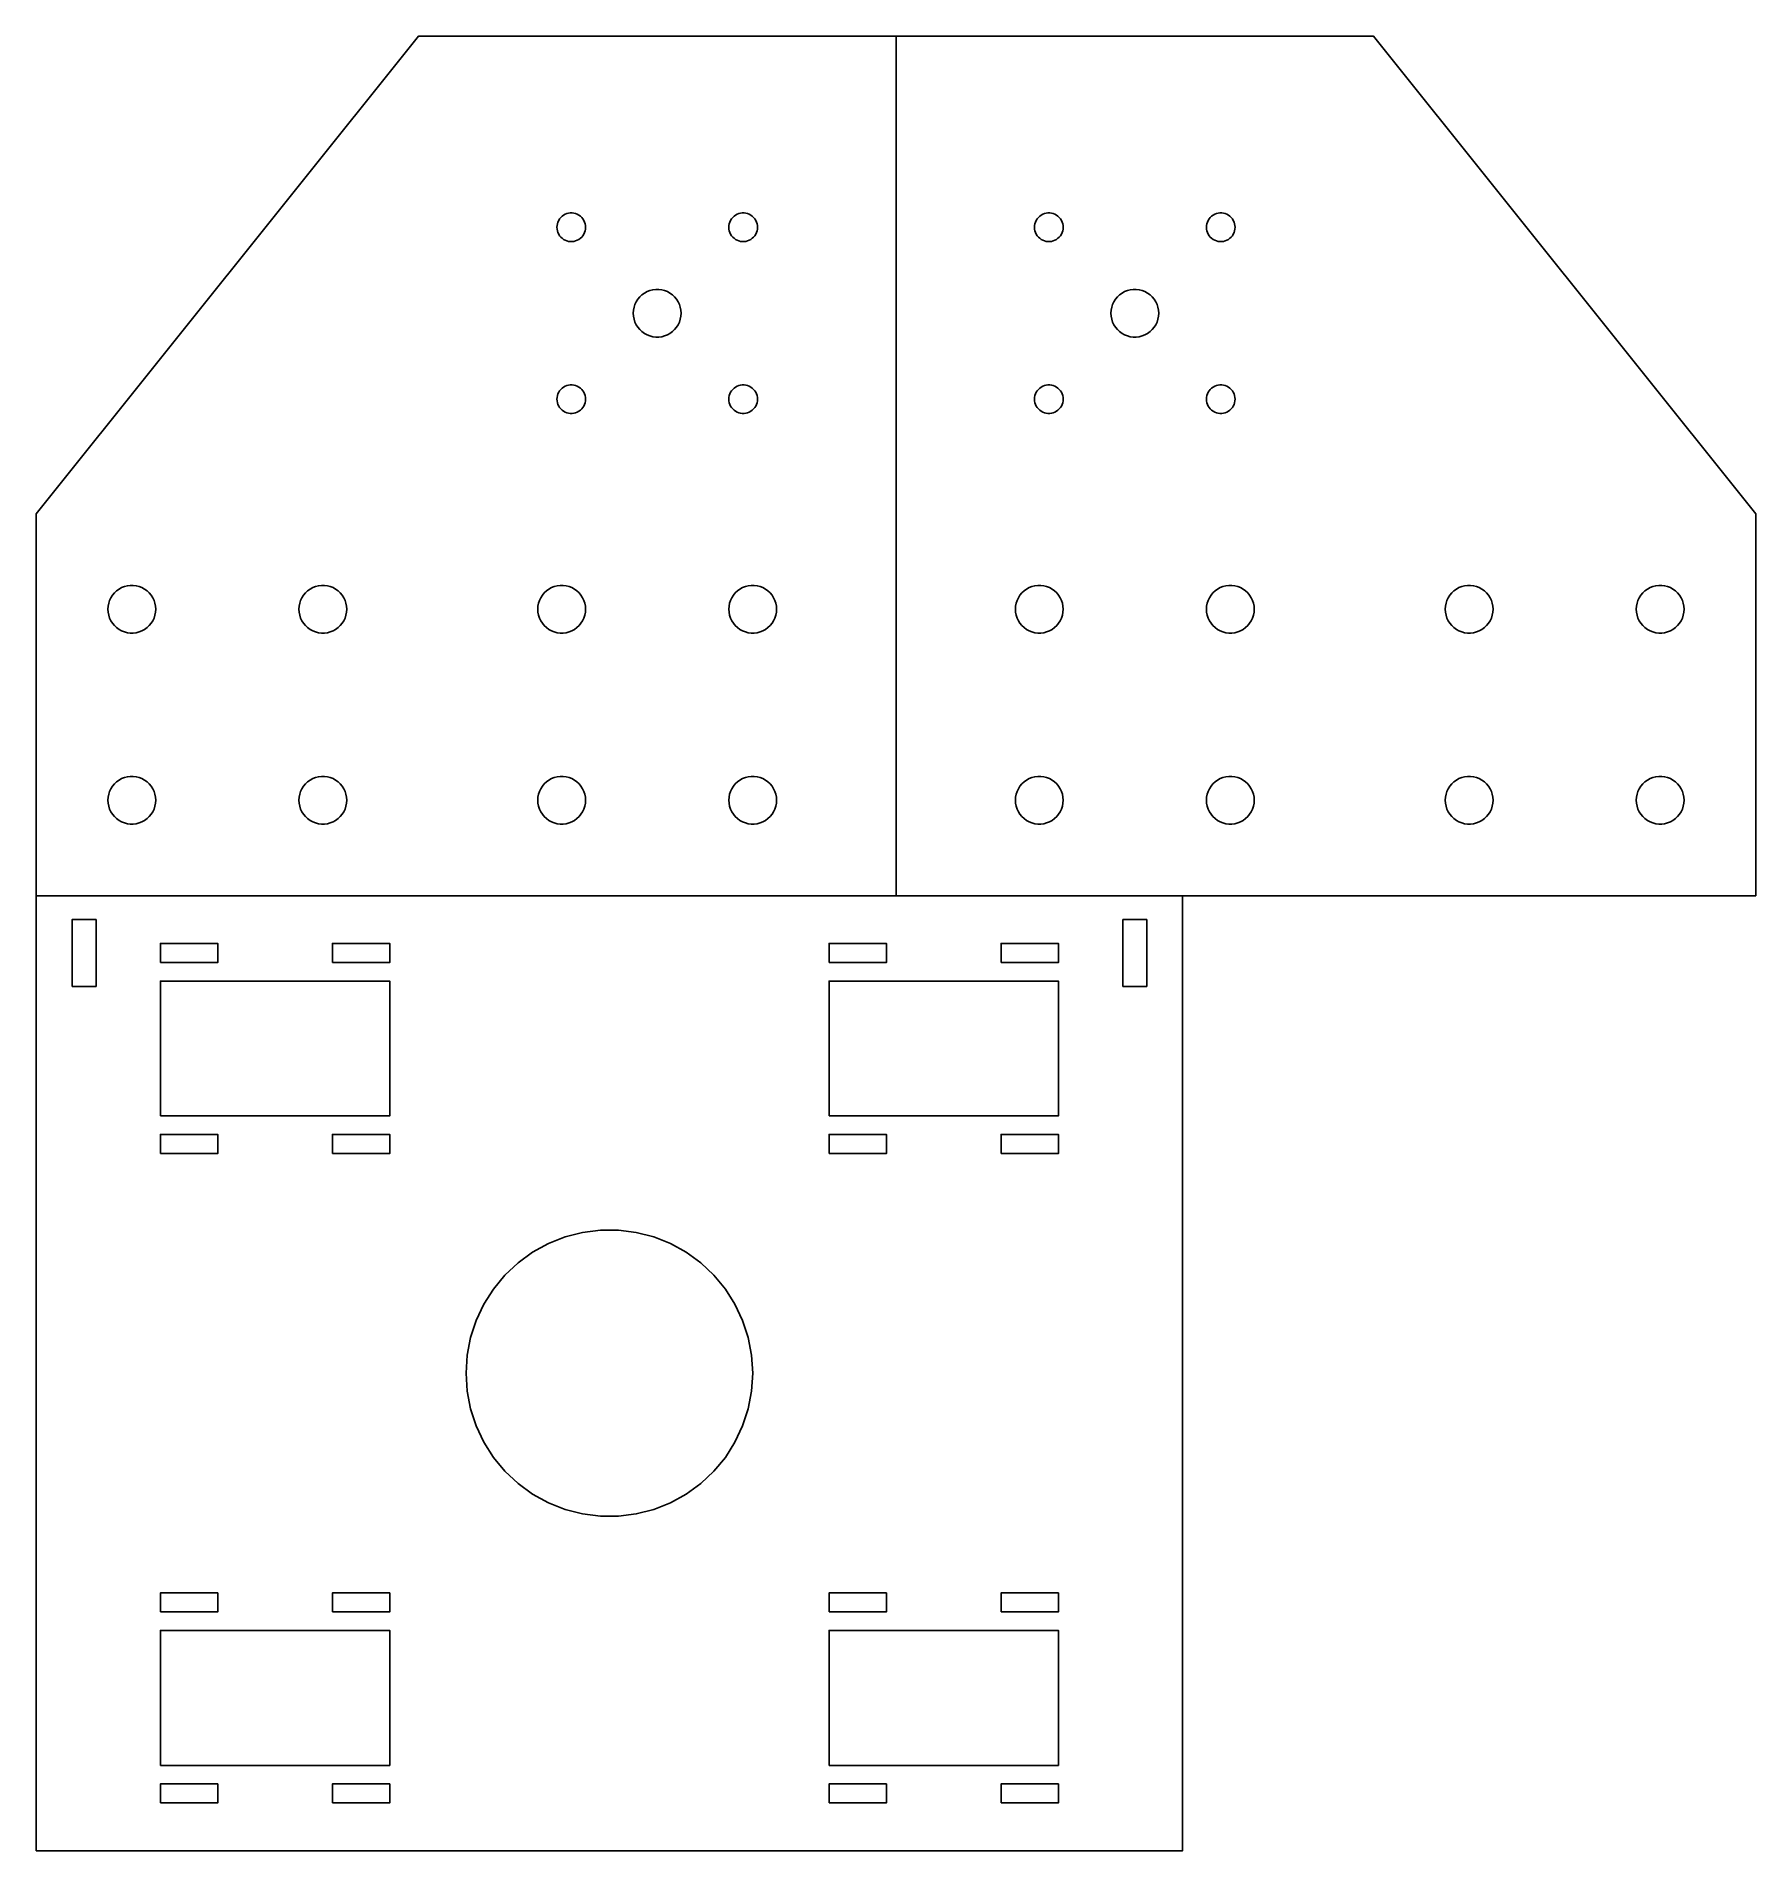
# Model space of a CAD drawing. Extents: x -368 to -188, y 105 to 295.
import ezdxf

# ---------------------------------------------------------------- set-up
doc = ezdxf.new("R2010")
doc.units = 0
doc.layers.add('Ebene_1', color=7, linetype='CONTINUOUS')

msp = doc.modelspace()

# ---------------------------------------------------------------- linework, layer by layer
at = {"layer": 'Ebene_1', "color": 7}
for points in [[(-367.631746, 244.968261), (-327.631744, 294.96826), (-277.631745, 294.96826)], [(-187.631745, 244.968261), (-227.631746, 294.96826), (-277.631745, 294.96826), (-277.631745, 204.968262), (-187.631745, 204.968262), (-187.631745, 244.968261)], [(-311.537545, 273.471162), (-311.350646, 273.494868), (-311.168246, 273.541661), (-310.993045, 273.61096), (-310.828047, 273.70176), (-310.675644, 273.812461), (-310.538247, 273.941459), (-310.418246, 274.086561), (-310.317244, 274.245661), (-310.237045, 274.416061), (-310.178845, 274.595261), (-310.143545, 274.780261), (-310.131748, 274.96826), (-310.143542, 275.15626), (-310.178845, 275.341262), (-310.237045, 275.520462), (-310.317244, 275.690862), (-310.418246, 275.849959), (-310.538247, 275.995061), (-310.675644, 276.124062), (-310.828047, 276.234761), (-310.993045, 276.325461), (-311.168246, 276.39486), (-311.350646, 276.441661), (-311.537545, 276.465254), (-311.725945, 276.46526), (-311.912844, 276.441666), (-312.095244, 276.39486), (-312.270445, 276.325461), (-312.435446, 276.234761), (-312.587846, 276.124062), (-312.725144, 275.995061), (-312.845244, 275.849959), (-312.946246, 275.690862), (-313.026445, 275.520462), (-313.084645, 275.341262), (-313.119945, 275.15626), (-313.131742, 274.96826), (-313.119948, 274.780261), (-313.084645, 274.595261), (-313.026445, 274.416061), (-312.946246, 274.245661), (-312.845244, 274.086561), (-312.725144, 273.941459), (-312.587846, 273.812461), (-312.435446, 273.70176), (-312.270445, 273.61096), (-312.095244, 273.541661), (-311.912844, 273.49486), (-311.725945, 273.471153), (-311.537545, 273.471162)], [(-293.537545, 273.471162), (-293.350645, 273.494868), (-293.168245, 273.541661), (-292.993045, 273.61096), (-292.828045, 273.70176), (-292.675645, 273.812461), (-292.538345, 273.941459), (-292.418245, 274.086561), (-292.317245, 274.245661), (-292.237045, 274.416061), (-292.178845, 274.595261), (-292.143545, 274.780261), (-292.131745, 274.96826), (-292.143545, 275.15626), (-292.178845, 275.341262), (-292.237045, 275.520462), (-292.317245, 275.690862), (-292.418245, 275.849959), (-292.538345, 275.995061), (-292.675645, 276.124062), (-292.828045, 276.234761), (-292.993045, 276.325461), (-293.168245, 276.39486), (-293.350645, 276.441661), (-293.537545, 276.465254), (-293.725945, 276.46526), (-293.912845, 276.441666), (-294.095245, 276.39486), (-294.270445, 276.325461), (-294.435445, 276.234761), (-294.587845, 276.124062), (-294.725245, 275.995061), (-294.845245, 275.849959), (-294.946245, 275.690862), (-295.026445, 275.520462), (-295.084645, 275.341262), (-295.119945, 275.15626), (-295.131745, 274.96826), (-295.119945, 274.780261), (-295.084645, 274.595261), (-295.026445, 274.416061), (-294.946245, 274.245661), (-294.845245, 274.086561), (-294.725245, 273.941459), (-294.587845, 273.812461), (-294.435445, 273.70176), (-294.270445, 273.61096), (-294.095245, 273.541661), (-293.912845, 273.49486), (-293.725945, 273.471153), (-293.537545, 273.471162)], [(-261.725945, 273.471162), (-261.912845, 273.494868), (-262.095245, 273.541661), (-262.270445, 273.61096), (-262.435445, 273.70176), (-262.587845, 273.812461), (-262.725145, 273.941459), (-262.845245, 274.086561), (-262.946245, 274.245661), (-263.026445, 274.416061), (-263.084645, 274.595261), (-263.119945, 274.780261), (-263.131745, 274.96826), (-263.119945, 275.15626), (-263.084645, 275.341262), (-263.026445, 275.520462), (-262.946245, 275.690862), (-262.845245, 275.849959), (-262.725145, 275.995061), (-262.587845, 276.124062), (-262.435445, 276.234761), (-262.270445, 276.325461), (-262.095245, 276.39486), (-261.912845, 276.441661), (-261.725945, 276.465254), (-261.537545, 276.46526), (-261.350645, 276.441666), (-261.168245, 276.39486), (-260.993045, 276.325461), (-260.828045, 276.234761), (-260.675645, 276.124062), (-260.538245, 275.995061), (-260.418245, 275.849959), (-260.317245, 275.690862), (-260.237045, 275.520462), (-260.178845, 275.341262), (-260.143545, 275.15626), (-260.131745, 274.96826), (-260.143545, 274.780261), (-260.178845, 274.595261), (-260.237045, 274.416061), (-260.317245, 274.245661), (-260.418245, 274.086561), (-260.538245, 273.941459), (-260.675645, 273.812461), (-260.828045, 273.70176), (-260.993045, 273.61096), (-261.168245, 273.541661), (-261.350645, 273.49486), (-261.537545, 273.471153), (-261.725945, 273.471162)], [(-243.725946, 273.471162), (-243.912844, 273.494868), (-244.095245, 273.541661), (-244.270445, 273.61096), (-244.435444, 273.70176), (-244.587847, 273.812461), (-244.725244, 273.941459), (-244.845245, 274.086561), (-244.946246, 274.245661), (-245.026445, 274.416061), (-245.084645, 274.595261), (-245.119946, 274.780261), (-245.131742, 274.96826), (-245.119948, 275.15626), (-245.084645, 275.341262), (-245.026445, 275.520462), (-244.946246, 275.690862), (-244.845245, 275.849959), (-244.725244, 275.995061), (-244.587847, 276.124062), (-244.435444, 276.234761), (-244.270445, 276.325461), (-244.095245, 276.39486), (-243.912844, 276.441661), (-243.725946, 276.465254), (-243.537545, 276.46526), (-243.350646, 276.441666), (-243.168246, 276.39486), (-242.993045, 276.325461), (-242.828044, 276.234761), (-242.675644, 276.124062), (-242.538346, 275.995061), (-242.418246, 275.849959), (-242.317245, 275.690862), (-242.237046, 275.520462), (-242.178846, 275.341262), (-242.143545, 275.15626), (-242.131748, 274.96826), (-242.143542, 274.780261), (-242.178846, 274.595261), (-242.237046, 274.416061), (-242.317245, 274.245661), (-242.418246, 274.086561), (-242.538346, 273.941459), (-242.675644, 273.812461), (-242.828044, 273.70176), (-242.993045, 273.61096), (-243.168246, 273.541661), (-243.350646, 273.49486), (-243.537545, 273.471153), (-243.725946, 273.471162)], [(-302.474745, 263.47316), (-302.163345, 263.512561), (-301.859245, 263.59066), (-301.567345, 263.70616), (-301.292145, 263.857459), (-301.038145, 264.041962), (-300.809345, 264.25686), (-300.609245, 264.498761), (-300.440945, 264.763861), (-300.307345, 265.04796), (-300.210345, 265.34656), (-300.151445, 265.654961), (-300.131746, 265.968261), (-300.151444, 266.281562), (-300.210345, 266.58996), (-300.307345, 266.88856), (-300.440945, 267.172661), (-300.609245, 267.437761), (-300.809345, 267.67966), (-301.038145, 267.894561), (-301.292145, 268.07906), (-301.567345, 268.23036), (-301.859245, 268.345859), (-302.163345, 268.423961), (-302.474745, 268.46336), (-302.788745, 268.46336), (-303.100145, 268.423961), (-303.404245, 268.345859), (-303.696145, 268.23036), (-303.971345, 268.07906), (-304.225345, 267.894561), (-304.454145, 267.67966), (-304.654245, 267.437761), (-304.822545, 267.172661), (-304.956145, 266.88856), (-305.053145, 266.58996), (-305.112045, 266.281562), (-305.131744, 265.968261), (-305.112046, 265.654961), (-305.053145, 265.34656), (-304.956145, 265.04796), (-304.822545, 264.763861), (-304.654245, 264.498761), (-304.454145, 264.25686), (-304.225345, 264.041962), (-303.971345, 263.857459), (-303.696145, 263.70616), (-303.404245, 263.59066), (-303.100145, 263.512561), (-302.788745, 263.47316), (-302.474745, 263.47316)], [(-252.788745, 263.47316), (-253.100145, 263.512561), (-253.404245, 263.59066), (-253.696145, 263.70616), (-253.971345, 263.857459), (-254.225345, 264.041962), (-254.454145, 264.25686), (-254.654245, 264.498761), (-254.822545, 264.763861), (-254.956145, 265.04796), (-255.053145, 265.34656), (-255.112045, 265.654961), (-255.131744, 265.968261), (-255.112046, 266.281562), (-255.053145, 266.58996), (-254.956145, 266.88856), (-254.822545, 267.172661), (-254.654245, 267.437761), (-254.454145, 267.67966), (-254.225345, 267.894561), (-253.971345, 268.07906), (-253.696145, 268.23036), (-253.404245, 268.345859), (-253.100145, 268.423961), (-252.788745, 268.46336), (-252.474745, 268.46336), (-252.163345, 268.423961), (-251.859245, 268.345859), (-251.567345, 268.23036), (-251.292145, 268.07906), (-251.038145, 267.894561), (-250.809345, 267.67966), (-250.609245, 267.437761), (-250.440945, 267.172661), (-250.307345, 266.88856), (-250.210345, 266.58996), (-250.151445, 266.281562), (-250.131746, 265.968261), (-250.151444, 265.654961), (-250.210345, 265.34656), (-250.307345, 265.04796), (-250.440945, 264.763861), (-250.609245, 264.498761), (-250.809345, 264.25686), (-251.038145, 264.041962), (-251.292145, 263.857459), (-251.567345, 263.70616), (-251.859245, 263.59066), (-252.163345, 263.512561), (-252.474745, 263.47316), (-252.788745, 263.47316)], [(-311.537545, 255.47126), (-311.350646, 255.494853), (-311.168246, 255.54166), (-310.993045, 255.611061), (-310.828047, 255.701759), (-310.675644, 255.812461), (-310.538247, 255.941462), (-310.418246, 256.086561), (-310.317244, 256.24566), (-310.237045, 256.416061), (-310.178845, 256.59526), (-310.143545, 256.78026), (-310.131748, 256.968259), (-310.143542, 257.156262), (-310.178845, 257.341261), (-310.237045, 257.520461), (-310.317244, 257.690861), (-310.418246, 257.849961), (-310.538247, 257.99506), (-310.675644, 258.124061), (-310.828047, 258.23476), (-310.993045, 258.325559), (-311.168246, 258.394862), (-311.350646, 258.44166), (-311.537545, 258.465366), (-311.725945, 258.465361), (-311.912844, 258.441654), (-312.095244, 258.394862), (-312.270445, 258.325559), (-312.435446, 258.23476), (-312.587846, 258.124061), (-312.725144, 257.99506), (-312.845244, 257.849961), (-312.946246, 257.690861), (-313.026445, 257.520461), (-313.084645, 257.341261), (-313.119945, 257.156262), (-313.131742, 256.968259), (-313.119948, 256.78026), (-313.084645, 256.59526), (-313.026445, 256.416061), (-312.946246, 256.24566), (-312.845244, 256.086561), (-312.725144, 255.941462), (-312.587846, 255.812461), (-312.435446, 255.701759), (-312.270445, 255.611061), (-312.095244, 255.54166), (-311.912844, 255.494859), (-311.725945, 255.471265), (-311.537545, 255.47126)], [(-293.537545, 255.47126), (-293.350645, 255.494853), (-293.168245, 255.54166), (-292.993045, 255.611061), (-292.828045, 255.701759), (-292.675645, 255.812461), (-292.538345, 255.941462), (-292.418245, 256.086561), (-292.317245, 256.24566), (-292.237045, 256.416061), (-292.178845, 256.59526), (-292.143545, 256.78026), (-292.131745, 256.968259), (-292.143545, 257.156262), (-292.178845, 257.341261), (-292.237045, 257.520461), (-292.317245, 257.690861), (-292.418245, 257.849961), (-292.538345, 257.99506), (-292.675645, 258.124061), (-292.828045, 258.23476), (-292.993045, 258.325559), (-293.168245, 258.394862), (-293.350645, 258.44166), (-293.537545, 258.465366), (-293.725945, 258.465361), (-293.912845, 258.441654), (-294.095245, 258.394862), (-294.270445, 258.325559), (-294.435445, 258.23476), (-294.587845, 258.124061), (-294.725245, 257.99506), (-294.845245, 257.849961), (-294.946245, 257.690861), (-295.026445, 257.520461), (-295.084645, 257.341261), (-295.119945, 257.156262), (-295.131745, 256.968259), (-295.119945, 256.78026), (-295.084645, 256.59526), (-295.026445, 256.416061), (-294.946245, 256.24566), (-294.845245, 256.086561), (-294.725245, 255.941462), (-294.587845, 255.812461), (-294.435445, 255.701759), (-294.270445, 255.611061), (-294.095245, 255.54166), (-293.912845, 255.494859), (-293.725945, 255.471265), (-293.537545, 255.47126)], [(-261.725945, 255.47126), (-261.912845, 255.494853), (-262.095245, 255.54166), (-262.270445, 255.611061), (-262.435445, 255.701759), (-262.587845, 255.812461), (-262.725145, 255.941462), (-262.845245, 256.086561), (-262.946245, 256.24566), (-263.026445, 256.416061), (-263.084645, 256.59526), (-263.119945, 256.78026), (-263.131745, 256.968259), (-263.119945, 257.156262), (-263.084645, 257.341261), (-263.026445, 257.520461), (-262.946245, 257.690861), (-262.845245, 257.849961), (-262.725145, 257.99506), (-262.587845, 258.124061), (-262.435445, 258.23476), (-262.270445, 258.325559), (-262.095245, 258.394862), (-261.912845, 258.44166), (-261.725945, 258.465366), (-261.537545, 258.465361), (-261.350645, 258.441654), (-261.168245, 258.394862), (-260.993045, 258.325559), (-260.828045, 258.23476), (-260.675645, 258.124061), (-260.538245, 257.99506), (-260.418245, 257.849961), (-260.317245, 257.690861), (-260.237045, 257.520461), (-260.178845, 257.341261), (-260.143545, 257.156262), (-260.131745, 256.968259), (-260.143545, 256.78026), (-260.178845, 256.59526), (-260.237045, 256.416061), (-260.317245, 256.24566), (-260.418245, 256.086561), (-260.538245, 255.941462), (-260.675645, 255.812461), (-260.828045, 255.701759), (-260.993045, 255.611061), (-261.168245, 255.54166), (-261.350645, 255.494859), (-261.537545, 255.471265), (-261.725945, 255.47126)], [(-243.725946, 255.47126), (-243.912844, 255.494853), (-244.095245, 255.54166), (-244.270445, 255.611061), (-244.435444, 255.701759), (-244.587847, 255.812461), (-244.725244, 255.941462), (-244.845245, 256.086561), (-244.946246, 256.24566), (-245.026445, 256.416061), (-245.084645, 256.59526), (-245.119946, 256.78026), (-245.131742, 256.968259), (-245.119948, 257.156262), (-245.084645, 257.341261), (-245.026445, 257.520461), (-244.946246, 257.690861), (-244.845245, 257.849961), (-244.725244, 257.99506), (-244.587847, 258.124061), (-244.435444, 258.23476), (-244.270445, 258.325559), (-244.095245, 258.394862), (-243.912844, 258.44166), (-243.725946, 258.465366), (-243.537545, 258.465361), (-243.350646, 258.441654), (-243.168246, 258.394862), (-242.993045, 258.325559), (-242.828044, 258.23476), (-242.675644, 258.124061), (-242.538346, 257.99506), (-242.418246, 257.849961), (-242.317245, 257.690861), (-242.237046, 257.520461), (-242.178846, 257.341261), (-242.143545, 257.156262), (-242.131748, 256.968259), (-242.143542, 256.78026), (-242.178846, 256.59526), (-242.237046, 256.416061), (-242.317245, 256.24566), (-242.418246, 256.086561), (-242.538346, 255.941462), (-242.675644, 255.812461), (-242.828044, 255.701759), (-242.993045, 255.611061), (-243.168246, 255.54166), (-243.350646, 255.494859), (-243.537545, 255.471265), (-243.725946, 255.47126)], [(-277.631745, 204.968262), (-367.631746, 204.968262), (-367.631746, 244.968261)], [(-357.474746, 232.47316), (-357.163246, 232.512561), (-356.859146, 232.590561), (-356.567246, 232.70616), (-356.292144, 232.857462), (-356.038144, 233.041962), (-355.809344, 233.25686), (-355.609144, 233.498761), (-355.440945, 233.763861), (-355.307344, 234.04796), (-355.210245, 234.346559), (-355.151444, 234.654961), (-355.131745, 234.968261), (-355.151444, 235.281562), (-355.210245, 235.58996), (-355.307344, 235.88856), (-355.440945, 236.172661), (-355.609144, 236.437761), (-355.809344, 236.679659), (-356.038144, 236.89456), (-356.292144, 237.07906), (-356.567246, 237.23036), (-356.859146, 237.345862), (-357.163246, 237.423961), (-357.474746, 237.46336), (-357.788746, 237.46336), (-358.100145, 237.423961), (-358.404245, 237.345862), (-358.696144, 237.23036), (-358.971345, 237.07906), (-359.225345, 236.89456), (-359.454145, 236.679659), (-359.654246, 236.437761), (-359.822544, 236.172661), (-359.956145, 235.88856), (-360.053145, 235.58996), (-360.112045, 235.281562), (-360.131744, 234.968261), (-360.112045, 234.654961), (-360.053145, 234.346559), (-359.956145, 234.04796), (-359.822544, 233.763861), (-359.654246, 233.498761), (-359.454145, 233.25686), (-359.225345, 233.041962), (-358.971345, 232.857462), (-358.696144, 232.70616), (-358.404245, 232.590561), (-358.100145, 232.512561), (-357.788746, 232.47316), (-357.474746, 232.47316)], [(-337.474746, 232.47316), (-337.163345, 232.512561), (-336.859245, 232.590561), (-336.567345, 232.70616), (-336.292145, 232.857462), (-336.038145, 233.041962), (-335.809344, 233.25686), (-335.609246, 233.498761), (-335.440946, 233.763861), (-335.307345, 234.04796), (-335.210345, 234.346559), (-335.151445, 234.654961), (-335.131746, 234.968261), (-335.151445, 235.281562), (-335.210345, 235.58996), (-335.307345, 235.88856), (-335.440946, 236.172661), (-335.609246, 236.437761), (-335.809344, 236.679659), (-336.038145, 236.89456), (-336.292145, 237.07906), (-336.567345, 237.23036), (-336.859245, 237.345862), (-337.163345, 237.423961), (-337.474746, 237.46336), (-337.788744, 237.46336), (-338.100244, 237.423961), (-338.404344, 237.345862), (-338.696246, 237.23036), (-338.971345, 237.07906), (-339.225345, 236.89456), (-339.454146, 236.679659), (-339.654346, 236.437761), (-339.822544, 236.172661), (-339.956146, 235.88856), (-340.053244, 235.58996), (-340.112045, 235.281562), (-340.131744, 234.968261), (-340.112045, 234.654961), (-340.053244, 234.346559), (-339.956146, 234.04796), (-339.822544, 233.763861), (-339.654346, 233.498761), (-339.454146, 233.25686), (-339.225345, 233.041962), (-338.971345, 232.857462), (-338.696246, 232.70616), (-338.404344, 232.590561), (-338.100244, 232.512561), (-337.788744, 232.47316), (-337.474746, 232.47316)], [(-312.474745, 232.47316), (-312.163246, 232.512561), (-311.859145, 232.590561), (-311.567246, 232.70616), (-311.292144, 232.857462), (-311.038144, 233.041962), (-310.809346, 233.25686), (-310.609147, 233.498761), (-310.440945, 233.763861), (-310.307347, 234.04796), (-310.210245, 234.346559), (-310.151444, 234.654961), (-310.131745, 234.968261), (-310.151444, 235.281562), (-310.210245, 235.58996), (-310.307347, 235.88856), (-310.440945, 236.172661), (-310.609147, 236.437761), (-310.809346, 236.679659), (-311.038144, 236.89456), (-311.292144, 237.07906), (-311.567246, 237.23036), (-311.859145, 237.345862), (-312.163246, 237.423961), (-312.474745, 237.46336), (-312.788746, 237.46336), (-313.100144, 237.423961), (-313.404244, 237.345862), (-313.696144, 237.23036), (-313.971345, 237.07906), (-314.225345, 236.89456), (-314.454145, 236.679659), (-314.654246, 236.437761), (-314.822544, 236.172661), (-314.956145, 235.88856), (-315.053145, 235.58996), (-315.112044, 235.281562), (-315.131744, 234.968261), (-315.112047, 234.654961), (-315.053145, 234.346559), (-314.956145, 234.04796), (-314.822544, 233.763861), (-314.654246, 233.498761), (-314.454145, 233.25686), (-314.225345, 233.041962), (-313.971345, 232.857462), (-313.696144, 232.70616), (-313.404244, 232.590561), (-313.100144, 232.512561), (-312.788746, 232.47316), (-312.474745, 232.47316)], [(-292.474745, 232.47316), (-292.163345, 232.512561), (-291.859245, 232.590561), (-291.567345, 232.70616), (-291.292145, 232.857462), (-291.038145, 233.041962), (-290.809345, 233.25686), (-290.609245, 233.498761), (-290.440945, 233.763861), (-290.307345, 234.04796), (-290.210345, 234.346559), (-290.151445, 234.654961), (-290.131746, 234.968261), (-290.151444, 235.281562), (-290.210345, 235.58996), (-290.307345, 235.88856), (-290.440945, 236.172661), (-290.609245, 236.437761), (-290.809345, 236.679659), (-291.038145, 236.89456), (-291.292145, 237.07906), (-291.567345, 237.23036), (-291.859245, 237.345862), (-292.163345, 237.423961), (-292.474745, 237.46336), (-292.788745, 237.46336), (-293.100245, 237.423961), (-293.404345, 237.345862), (-293.696245, 237.23036), (-293.971345, 237.07906), (-294.225345, 236.89456), (-294.454145, 236.679659), (-294.654345, 236.437761), (-294.822545, 236.172661), (-294.956145, 235.88856), (-295.053245, 235.58996), (-295.112045, 235.281562), (-295.131744, 234.968261), (-295.112046, 234.654961), (-295.053245, 234.346559), (-294.956145, 234.04796), (-294.822545, 233.763861), (-294.654345, 233.498761), (-294.454145, 233.25686), (-294.225345, 233.041962), (-293.971345, 232.857462), (-293.696245, 232.70616), (-293.404345, 232.590561), (-293.100245, 232.512561), (-292.788745, 232.47316), (-292.474745, 232.47316)], [(-262.788745, 232.47316), (-263.100145, 232.512561), (-263.404245, 232.590561), (-263.696145, 232.70616), (-263.971345, 232.857462), (-264.225345, 233.041962), (-264.454145, 233.25686), (-264.654245, 233.498761), (-264.822545, 233.763861), (-264.956145, 234.04796), (-265.053145, 234.346559), (-265.112045, 234.654961), (-265.131744, 234.968261), (-265.112046, 235.281562), (-265.053145, 235.58996), (-264.956145, 235.88856), (-264.822545, 236.172661), (-264.654245, 236.437761), (-264.454145, 236.679659), (-264.225345, 236.89456), (-263.971345, 237.07906), (-263.696145, 237.23036), (-263.404245, 237.345862), (-263.100145, 237.423961), (-262.788745, 237.46336), (-262.474745, 237.46336), (-262.163245, 237.423961), (-261.859145, 237.345862), (-261.567245, 237.23036), (-261.292145, 237.07906), (-261.038145, 236.89456), (-260.809345, 236.679659), (-260.609145, 236.437761), (-260.440945, 236.172661), (-260.307345, 235.88856), (-260.210245, 235.58996), (-260.151445, 235.281562), (-260.131746, 234.968261), (-260.151444, 234.654961), (-260.210245, 234.346559), (-260.307345, 234.04796), (-260.440945, 233.763861), (-260.609145, 233.498761), (-260.809345, 233.25686), (-261.038145, 233.041962), (-261.292145, 232.857462), (-261.567245, 232.70616), (-261.859145, 232.590561), (-262.163245, 232.512561), (-262.474745, 232.47316), (-262.788745, 232.47316)], [(-242.788745, 232.47316), (-243.100245, 232.512561), (-243.404345, 232.590561), (-243.696244, 232.70616), (-243.971346, 232.857462), (-244.225346, 233.041962), (-244.454144, 233.25686), (-244.654344, 233.498761), (-244.822545, 233.763861), (-244.956144, 234.04796), (-245.053245, 234.346559), (-245.112046, 234.654961), (-245.131745, 234.968261), (-245.112046, 235.281562), (-245.053245, 235.58996), (-244.956144, 235.88856), (-244.822545, 236.172661), (-244.654344, 236.437761), (-244.454144, 236.679659), (-244.225346, 236.89456), (-243.971346, 237.07906), (-243.696244, 237.23036), (-243.404345, 237.345862), (-243.100245, 237.423961), (-242.788745, 237.46336), (-242.474744, 237.46336), (-242.163346, 237.423961), (-241.859246, 237.345862), (-241.567346, 237.23036), (-241.292146, 237.07906), (-241.038146, 236.89456), (-240.809345, 236.679659), (-240.609244, 236.437761), (-240.440947, 236.172661), (-240.307345, 235.88856), (-240.210346, 235.58996), (-240.151446, 235.281562), (-240.131747, 234.968261), (-240.151443, 234.654961), (-240.210346, 234.346559), (-240.307345, 234.04796), (-240.440947, 233.763861), (-240.609244, 233.498761), (-240.809345, 233.25686), (-241.038146, 233.041962), (-241.292146, 232.857462), (-241.567346, 232.70616), (-241.859246, 232.590561), (-242.163346, 232.512561), (-242.474744, 232.47316), (-242.788745, 232.47316)], [(-217.788744, 232.47316), (-218.100145, 232.512561), (-218.404245, 232.590561), (-218.696145, 232.70616), (-218.971345, 232.857462), (-219.225345, 233.041962), (-219.454146, 233.25686), (-219.654244, 233.498761), (-219.822545, 233.763861), (-219.956146, 234.04796), (-220.053146, 234.346559), (-220.112045, 234.654961), (-220.131744, 234.968261), (-220.112045, 235.281562), (-220.053146, 235.58996), (-219.956146, 235.88856), (-219.822545, 236.172661), (-219.654244, 236.437761), (-219.454146, 236.679659), (-219.225345, 236.89456), (-218.971345, 237.07906), (-218.696145, 237.23036), (-218.404245, 237.345862), (-218.100145, 237.423961), (-217.788744, 237.46336), (-217.474746, 237.46336), (-217.163246, 237.423961), (-216.859146, 237.345862), (-216.567244, 237.23036), (-216.292145, 237.07906), (-216.038145, 236.89456), (-215.809345, 236.679659), (-215.609145, 236.437761), (-215.440946, 236.172661), (-215.307345, 235.88856), (-215.210246, 235.58996), (-215.151445, 235.281562), (-215.131746, 234.968261), (-215.151445, 234.654961), (-215.210246, 234.346559), (-215.307345, 234.04796), (-215.440946, 233.763861), (-215.609145, 233.498761), (-215.809345, 233.25686), (-216.038145, 233.041962), (-216.292145, 232.857462), (-216.567244, 232.70616), (-216.859146, 232.590561), (-217.163246, 232.512561), (-217.474746, 232.47316), (-217.788744, 232.47316)], [(-197.788744, 232.47316), (-198.100244, 232.512561), (-198.404345, 232.590561), (-198.696244, 232.70616), (-198.971346, 232.857462), (-199.225346, 233.041962), (-199.454146, 233.25686), (-199.654346, 233.498761), (-199.822545, 233.763861), (-199.956146, 234.04796), (-200.053245, 234.346559), (-200.112046, 234.654961), (-200.131745, 234.968261), (-200.112046, 235.281562), (-200.053245, 235.58996), (-199.956146, 235.88856), (-199.822545, 236.172661), (-199.654346, 236.437761), (-199.454146, 236.679659), (-199.225346, 236.89456), (-198.971346, 237.07906), (-198.696244, 237.23036), (-198.404345, 237.345862), (-198.100244, 237.423961), (-197.788744, 237.46336), (-197.474744, 237.46336), (-197.163346, 237.423961), (-196.859246, 237.345862), (-196.567346, 237.23036), (-196.292145, 237.07906), (-196.038145, 236.89456), (-195.809345, 236.679659), (-195.609244, 236.437761), (-195.440946, 236.172661), (-195.307345, 235.88856), (-195.210345, 235.58996), (-195.151446, 235.281562), (-195.131746, 234.968261), (-195.151446, 234.654961), (-195.210345, 234.346559), (-195.307345, 234.04796), (-195.440946, 233.763861), (-195.609244, 233.498761), (-195.809345, 233.25686), (-196.038145, 233.041962), (-196.292145, 232.857462), (-196.567346, 232.70616), (-196.859246, 232.590561), (-197.163346, 232.512561), (-197.474744, 232.47316), (-197.788744, 232.47316)], [(-357.474746, 212.4732), (-357.163246, 212.51257), (-356.859146, 212.590633), (-356.567246, 212.706203), (-356.292144, 212.857445), (-356.038144, 213.041991), (-355.809344, 213.256903), (-355.609144, 213.498824), (-355.440945, 213.763887), (-355.307344, 214.047972), (-355.210245, 214.346535), (-355.151444, 214.654947), (-355.131745, 214.96827), (-355.151444, 215.281565), (-355.210245, 215.589949), (-355.307344, 215.888569), (-355.440945, 216.172653), (-355.609144, 216.437773), (-355.809344, 216.679666), (-356.038144, 216.89455), (-356.292144, 217.079067), (-356.567246, 217.230366), (-356.859146, 217.345964), (-357.163246, 217.42397), (-357.474746, 217.463369), (-357.788746, 217.463369), (-358.100145, 217.42397), (-358.404245, 217.345964), (-358.696144, 217.230366), (-358.971345, 217.079067), (-359.225345, 216.89455), (-359.454145, 216.679666), (-359.654246, 216.437773), (-359.822544, 216.172653), (-359.956145, 215.888569), (-360.053145, 215.589949), (-360.112045, 215.281565), (-360.131744, 214.96827), (-360.112045, 214.654947), (-360.053145, 214.346535), (-359.956145, 214.047972), (-359.822544, 213.763887), (-359.654246, 213.498824), (-359.454145, 213.256903), (-359.225345, 213.041991), (-358.971345, 212.857445), (-358.696144, 212.706203), (-358.404245, 212.590633), (-358.100145, 212.51257), (-357.788746, 212.4732), (-357.474746, 212.4732)], [(-337.474746, 212.4732), (-337.163345, 212.51257), (-336.859245, 212.590633), (-336.567345, 212.706203), (-336.292145, 212.857445), (-336.038145, 213.041991), (-335.809344, 213.256903), (-335.609246, 213.498824), (-335.440946, 213.763887), (-335.307345, 214.047972), (-335.210345, 214.346535), (-335.151445, 214.654947), (-335.131746, 214.96827), (-335.151445, 215.281565), (-335.210345, 215.589949), (-335.307345, 215.888569), (-335.440946, 216.172653), (-335.609246, 216.437773), (-335.809344, 216.679666), (-336.038145, 216.89455), (-336.292145, 217.079067), (-336.567345, 217.230366), (-336.859245, 217.345964), (-337.163345, 217.42397), (-337.474746, 217.463369), (-337.788744, 217.463369), (-338.100244, 217.42397), (-338.404344, 217.345964), (-338.696246, 217.230366), (-338.971345, 217.079067), (-339.225345, 216.89455), (-339.454146, 216.679666), (-339.654346, 216.437773), (-339.822544, 216.172653), (-339.956146, 215.888569), (-340.053244, 215.589949), (-340.112045, 215.281565), (-340.131744, 214.96827), (-340.112045, 214.654947), (-340.053244, 214.346535), (-339.956146, 214.047972), (-339.822544, 213.763887), (-339.654346, 213.498824), (-339.454146, 213.256903), (-339.225345, 213.041991), (-338.971345, 212.857445), (-338.696246, 212.706203), (-338.404344, 212.590633), (-338.100244, 212.51257), (-337.788744, 212.4732), (-337.474746, 212.4732)], [(-312.474745, 212.4732), (-312.163246, 212.51257), (-311.859145, 212.590633), (-311.567246, 212.706203), (-311.292144, 212.857445), (-311.038144, 213.041991), (-310.809346, 213.256903), (-310.609147, 213.498824), (-310.440945, 213.763887), (-310.307347, 214.047972), (-310.210245, 214.346535), (-310.151444, 214.654947), (-310.131745, 214.96827), (-310.151444, 215.281565), (-310.210245, 215.589949), (-310.307347, 215.888569), (-310.440945, 216.172653), (-310.609147, 216.437773), (-310.809346, 216.679666), (-311.038144, 216.89455), (-311.292144, 217.079067), (-311.567246, 217.230366), (-311.859145, 217.345964), (-312.163246, 217.42397), (-312.474745, 217.463369), (-312.788746, 217.463369), (-313.100144, 217.42397), (-313.404244, 217.345964), (-313.696144, 217.230366), (-313.971345, 217.079067), (-314.225345, 216.89455), (-314.454145, 216.679666), (-314.654246, 216.437773), (-314.822544, 216.172653), (-314.956145, 215.888569), (-315.053145, 215.589949), (-315.112044, 215.281565), (-315.131744, 214.96827), (-315.112047, 214.654947), (-315.053145, 214.346535), (-314.956145, 214.047972), (-314.822544, 213.763887), (-314.654246, 213.498824), (-314.454145, 213.256903), (-314.225345, 213.041991), (-313.971345, 212.857445), (-313.696144, 212.706203), (-313.404244, 212.590633), (-313.100144, 212.51257), (-312.788746, 212.4732), (-312.474745, 212.4732)], [(-292.474745, 212.4732), (-292.163345, 212.51257), (-291.859245, 212.590633), (-291.567345, 212.706203), (-291.292145, 212.857445), (-291.038145, 213.041991), (-290.809345, 213.256903), (-290.609245, 213.498824), (-290.440945, 213.763887), (-290.307345, 214.047972), (-290.210345, 214.346535), (-290.151445, 214.654947), (-290.131746, 214.96827), (-290.151444, 215.281565), (-290.210345, 215.589949), (-290.307345, 215.888569), (-290.440945, 216.172653), (-290.609245, 216.437773), (-290.809345, 216.679666), (-291.038145, 216.89455), (-291.292145, 217.079067), (-291.567345, 217.230366), (-291.859245, 217.345964), (-292.163345, 217.42397), (-292.474745, 217.463369), (-292.788745, 217.463369), (-293.100245, 217.42397), (-293.404345, 217.345964), (-293.696245, 217.230366), (-293.971345, 217.079067), (-294.225345, 216.89455), (-294.454145, 216.679666), (-294.654345, 216.437773), (-294.822545, 216.172653), (-294.956145, 215.888569), (-295.053245, 215.589949), (-295.112045, 215.281565), (-295.131744, 214.96827), (-295.112046, 214.654947), (-295.053245, 214.346535), (-294.956145, 214.047972), (-294.822545, 213.763887), (-294.654345, 213.498824), (-294.454145, 213.256903), (-294.225345, 213.041991), (-293.971345, 212.857445), (-293.696245, 212.706203), (-293.404345, 212.590633), (-293.100245, 212.51257), (-292.788745, 212.4732), (-292.474745, 212.4732)], [(-262.788745, 212.4732), (-263.100145, 212.51257), (-263.404245, 212.590633), (-263.696145, 212.706203), (-263.971345, 212.857445), (-264.225345, 213.041991), (-264.454145, 213.256903), (-264.654245, 213.498824), (-264.822545, 213.763887), (-264.956145, 214.047972), (-265.053145, 214.346535), (-265.112045, 214.654947), (-265.131744, 214.96827), (-265.112046, 215.281565), (-265.053145, 215.589949), (-264.956145, 215.888569), (-264.822545, 216.172653), (-264.654245, 216.437773), (-264.454145, 216.679666), (-264.225345, 216.89455), (-263.971345, 217.079067), (-263.696145, 217.230366), (-263.404245, 217.345964), (-263.100145, 217.42397), (-262.788745, 217.463369), (-262.474745, 217.463369), (-262.163245, 217.42397), (-261.859145, 217.345964), (-261.567245, 217.230366), (-261.292145, 217.079067), (-261.038145, 216.89455), (-260.809345, 216.679666), (-260.609145, 216.437773), (-260.440945, 216.172653), (-260.307345, 215.888569), (-260.210245, 215.589949), (-260.151445, 215.281565), (-260.131746, 214.96827), (-260.151444, 214.654947), (-260.210245, 214.346535), (-260.307345, 214.047972), (-260.440945, 213.763887), (-260.609145, 213.498824), (-260.809345, 213.256903), (-261.038145, 213.041991), (-261.292145, 212.857445), (-261.567245, 212.706203), (-261.859145, 212.590633), (-262.163245, 212.51257), (-262.474745, 212.4732), (-262.788745, 212.4732)], [(-242.788745, 212.4732), (-243.100245, 212.51257), (-243.404345, 212.590633), (-243.696244, 212.706203), (-243.971346, 212.857445), (-244.225346, 213.041991), (-244.454144, 213.256903), (-244.654344, 213.498824), (-244.822545, 213.763887), (-244.956144, 214.047972), (-245.053245, 214.346535), (-245.112046, 214.654947), (-245.131745, 214.96827), (-245.112046, 215.281565), (-245.053245, 215.589949), (-244.956144, 215.888569), (-244.822545, 216.172653), (-244.654344, 216.437773), (-244.454144, 216.679666), (-244.225346, 216.89455), (-243.971346, 217.079067), (-243.696244, 217.230366), (-243.404345, 217.345964), (-243.100245, 217.42397), (-242.788745, 217.463369), (-242.474744, 217.463369), (-242.163346, 217.42397), (-241.859246, 217.345964), (-241.567346, 217.230366), (-241.292146, 217.079067), (-241.038146, 216.89455), (-240.809345, 216.679666), (-240.609244, 216.437773), (-240.440947, 216.172653), (-240.307345, 215.888569), (-240.210346, 215.589949), (-240.151446, 215.281565), (-240.131747, 214.96827), (-240.151443, 214.654947), (-240.210346, 214.346535), (-240.307345, 214.047972), (-240.440947, 213.763887), (-240.609244, 213.498824), (-240.809345, 213.256903), (-241.038146, 213.041991), (-241.292146, 212.857445), (-241.567346, 212.706203), (-241.859246, 212.590633), (-242.163346, 212.51257), (-242.474744, 212.4732), (-242.788745, 212.4732)], [(-217.788744, 212.4732), (-218.100145, 212.51257), (-218.404245, 212.590633), (-218.696145, 212.706203), (-218.971345, 212.857445), (-219.225345, 213.041991), (-219.454146, 213.256903), (-219.654244, 213.498824), (-219.822545, 213.763887), (-219.956146, 214.047972), (-220.053146, 214.346535), (-220.112045, 214.654947), (-220.131744, 214.96827), (-220.112045, 215.281565), (-220.053146, 215.589949), (-219.956146, 215.888569), (-219.822545, 216.172653), (-219.654244, 216.437773), (-219.454146, 216.679666), (-219.225345, 216.89455), (-218.971345, 217.079067), (-218.696145, 217.230366), (-218.404245, 217.345964), (-218.100145, 217.42397), (-217.788744, 217.463369), (-217.474746, 217.463369), (-217.163246, 217.42397), (-216.859146, 217.345964), (-216.567244, 217.230366), (-216.292145, 217.079067), (-216.038145, 216.89455), (-215.809345, 216.679666), (-215.609145, 216.437773), (-215.440946, 216.172653), (-215.307345, 215.888569), (-215.210246, 215.589949), (-215.151445, 215.281565), (-215.131746, 214.96827), (-215.151445, 214.654947), (-215.210246, 214.346535), (-215.307345, 214.047972), (-215.440946, 213.763887), (-215.609145, 213.498824), (-215.809345, 213.256903), (-216.038145, 213.041991), (-216.292145, 212.857445), (-216.567244, 212.706203), (-216.859146, 212.590633), (-217.163246, 212.51257), (-217.474746, 212.4732), (-217.788744, 212.4732)], [(-197.788744, 212.4732), (-198.100244, 212.51257), (-198.404345, 212.590633), (-198.696244, 212.706203), (-198.971346, 212.857445), (-199.225346, 213.041991), (-199.454146, 213.256903), (-199.654346, 213.498824), (-199.822545, 213.763887), (-199.956146, 214.047972), (-200.053245, 214.346535), (-200.112046, 214.654947), (-200.131745, 214.96827), (-200.112046, 215.281565), (-200.053245, 215.589949), (-199.956146, 215.888569), (-199.822545, 216.172653), (-199.654346, 216.437773), (-199.454146, 216.679666), (-199.225346, 216.89455), (-198.971346, 217.079067), (-198.696244, 217.230366), (-198.404345, 217.345964), (-198.100244, 217.42397), (-197.788744, 217.463369), (-197.474744, 217.463369), (-197.163346, 217.42397), (-196.859246, 217.345964), (-196.567346, 217.230366), (-196.292145, 217.079067), (-196.038145, 216.89455), (-195.809345, 216.679666), (-195.609244, 216.437773), (-195.440946, 216.172653), (-195.307345, 215.888569), (-195.210345, 215.589949), (-195.151446, 215.281565), (-195.131746, 214.96827), (-195.151446, 214.654947), (-195.210345, 214.346535), (-195.307345, 214.047972), (-195.440946, 213.763887), (-195.609244, 213.498824), (-195.809345, 213.256903), (-196.038145, 213.041991), (-196.292145, 212.857445), (-196.567346, 212.706203), (-196.859246, 212.590633), (-197.163346, 212.51257), (-197.474744, 212.4732), (-197.788744, 212.4732)], [(-367.631732, 204.968262), (-367.631732, 104.96825), (-247.631735, 104.96825), (-247.631735, 204.968262)], [(-363.881732, 195.468261), (-363.881732, 202.468261), (-361.381734, 202.468261), (-361.381734, 195.468261), (-363.881732, 195.468261)], [(-253.881732, 195.468261), (-253.881732, 202.468261), (-251.381734, 202.468261), (-251.381734, 195.468261), (-253.881732, 195.468261)], [(-354.631732, 197.968262), (-354.631732, 199.968261), (-348.631733, 199.968261), (-348.631733, 197.968262), (-354.631732, 197.968262)], [(-336.631734, 197.968262), (-336.631734, 199.968261), (-330.631733, 199.968261), (-330.631733, 197.968262), (-336.631734, 197.968262)], [(-284.631733, 197.968262), (-284.631733, 199.968261), (-278.631732, 199.968261), (-278.631732, 197.968262), (-284.631733, 197.968262)], [(-266.631733, 197.968262), (-266.631733, 199.968261), (-260.631734, 199.968261), (-260.631734, 197.968262), (-266.631733, 197.968262)], [(-354.631732, 181.907562), (-354.631732, 196.028963), (-330.631733, 196.028963), (-330.631733, 181.907562), (-354.631732, 181.907562)], [(-284.631733, 181.907562), (-284.631733, 196.028963), (-260.631734, 196.028963), (-260.631734, 181.907562), (-284.631733, 181.907562)], [(-354.631732, 177.968262), (-354.631732, 179.968261), (-348.631733, 179.968261), (-348.631733, 177.968262), (-354.631732, 177.968262)], [(-336.631734, 177.968262), (-336.631734, 179.968261), (-330.631733, 179.968261), (-330.631733, 177.968262), (-336.631734, 177.968262)], [(-284.631733, 177.968262), (-284.631733, 179.968261), (-278.631732, 179.968261), (-278.631732, 177.968262), (-284.631733, 177.968262)], [(-266.631733, 177.968262), (-266.631733, 179.968261), (-260.631734, 179.968261), (-260.631734, 177.968262), (-266.631733, 177.968262)], [(-308.573582, 139.99787), (-310.442443, 140.233949), (-312.266983, 140.702466), (-314.018423, 141.395858), (-315.669133, 142.303372), (-317.193093, 143.410558), (-318.566233, 144.700059), (-319.767033, 146.1515), (-320.776333, 147.741963), (-321.578333, 149.446388), (-322.160433, 151.237906), (-322.513433, 153.088268), (-322.631733, 154.968263), (-322.513433, 156.848258), (-322.160433, 158.69862), (-321.578333, 160.490138), (-320.776333, 162.194563), (-319.767033, 163.785026), (-318.566233, 165.236467), (-317.193093, 166.525969), (-315.669133, 167.633155), (-314.018423, 168.540668), (-312.266983, 169.23406), (-310.442443, 169.702549), (-308.573582, 169.938662), (-306.689884, 169.938662), (-304.821023, 169.702549), (-302.996483, 169.23406), (-301.245043, 168.540668), (-299.594333, 167.633155), (-298.070373, 166.525969), (-296.697233, 165.236467), (-295.496433, 163.785026), (-294.487133, 162.194563), (-293.685133, 160.490138), (-293.103033, 158.69862), (-292.750033, 156.848258), (-292.631733, 154.968263), (-292.750033, 153.088268), (-293.103033, 151.237906), (-293.685133, 149.446388), (-294.487133, 147.741963), (-295.496433, 146.1515), (-296.697233, 144.700059), (-298.070373, 143.410558), (-299.594333, 142.303372), (-301.245043, 141.395858), (-302.996483, 140.702466), (-304.821023, 140.233949), (-306.689884, 139.99787), (-308.573582, 139.99787)], [(-354.631732, 129.968257), (-354.631732, 131.968253), (-348.631733, 131.968253), (-348.631733, 129.968257), (-354.631732, 129.968257)], [(-336.631734, 129.968257), (-336.631734, 131.968253), (-330.631733, 131.968253), (-330.631733, 129.968257), (-336.631734, 129.968257)], [(-284.631733, 129.968257), (-284.631733, 131.968253), (-278.631732, 131.968253), (-278.631732, 129.968257), (-284.631733, 129.968257)], [(-266.631733, 129.968257), (-266.631733, 131.968253), (-260.631734, 131.968253), (-260.631734, 129.968257), (-266.631733, 129.968257)], [(-354.631732, 113.907554), (-354.631732, 128.028967), (-330.631733, 128.028967), (-330.631733, 113.907554), (-354.631732, 113.907554)], [(-284.631733, 113.907554), (-284.631733, 128.028967), (-260.631734, 128.028967), (-260.631734, 113.907554), (-284.631733, 113.907554)], [(-354.631732, 109.968268), (-354.631732, 111.968264), (-348.631733, 111.968264), (-348.631733, 109.968268), (-354.631732, 109.968268)], [(-336.631734, 109.968268), (-336.631734, 111.968264), (-330.631733, 111.968264), (-330.631733, 109.968268), (-336.631734, 109.968268)], [(-284.631733, 109.968268), (-284.631733, 111.968264), (-278.631732, 111.968264), (-278.631732, 109.968268), (-284.631733, 109.968268)], [(-266.631733, 109.968268), (-266.631733, 111.968264), (-260.631734, 111.968264), (-260.631734, 109.968268), (-266.631733, 109.968268)]]:
    msp.add_lwpolyline(points, dxfattribs=at)

doc.saveas('drawing.dxf')
